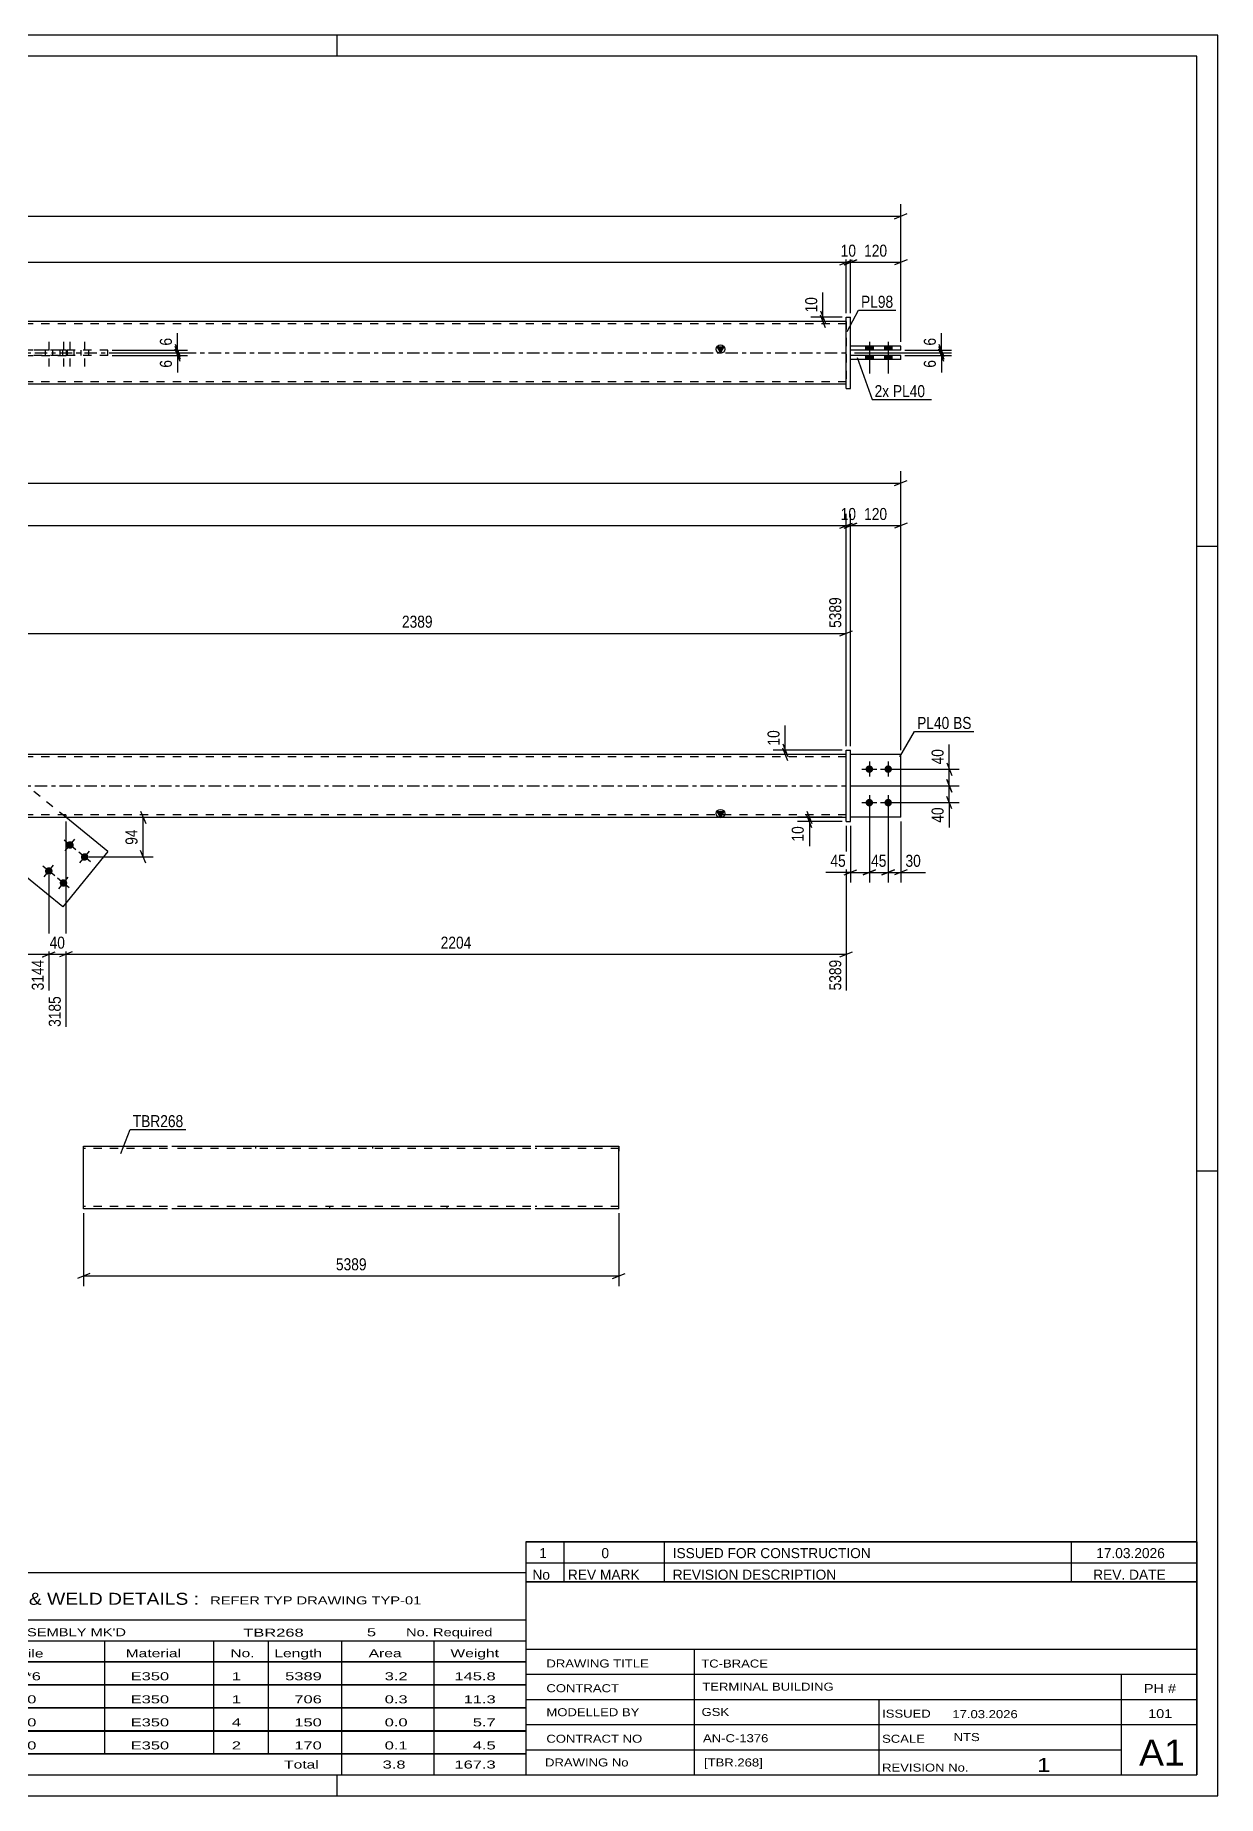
# Model space of a CAD drawing. Header units: millimetres. Extents: x 0 to 594, y 0 to 420.
# Drawn here: x 312 to 594, y 0 to 420 of the extents above; entities that cross this region are included whole.
import ezdxf

# ---------------------------------------------------------------- set-up
doc = ezdxf.new("R2010")
doc.units = ezdxf.units.MM
doc.linetypes.add('DXK_LINE_DOT2', pattern=[3.9198, 1.9599, -1.9599])
doc.linetypes.add('DXK_LINE_DOT3', pattern=[5.9187, 2.979, -0.9799, 0.9799, -0.9799])
doc.styles.add('Arial Narrow', font='ARIALN.TTF', dxfattribs={"height": 0.2})

# ---------------------------------------------------------------- blocks, each defined once
blk = doc.blocks.new('Unknown-580870699-1129')
at = {"color": 5, "linetype": 'Continuous'}
for p, q in [((594, 420), (0, 420)), ((384, 415), (384, 420)), ((594, 0), (594, 420)), ((589, 415), (5, 415)), ((589, 5), (589, 415)), ((594, 298), (589, 298)), ((594, 149), (589, 149)), ((5, 5), (589, 5)), ((384, 0), (384, 5)), ((0, 0), (594, 0))]:
    blk.add_line(p, q, dxfattribs=at)
blk = doc.blocks.new('Part-580870699-1687 - 1671')
at = {"color": 2, "linetype": 'Continuous'}
for p, q in [((263.74, 256.57), (274.45, 269.77)), ((300.77, 248.42), (274.45, 269.77)), ((273.79, 248.42), (263.74, 256.57)), ((318.59, 212.06), (292.27, 233.42)), ((329.3, 225.26), (319.25, 233.42)), ((329.3, 225.26), (318.59, 212.06))]:
    blk.add_line(p, q, dxfattribs=at)
at = {"color": 7, "linetype": 'DXK_LINE_DOT2'}
for p, q in [((292.27, 233.42), (273.79, 248.42)), ((319.25, 233.42), (300.77, 248.42))]:
    blk.add_line(p, q, dxfattribs=at)
blk = doc.blocks.new('Bolt-580870699-1679 - 1671')
at = {"linetype": 'Continuous'}
for points in [[(319.68, 226.11, -1), (320.82, 227.51, -1)], [(323.18, 223.27, -1), (324.31, 224.67, -1)], [(314.64, 219.9, -1), (315.78, 221.3, -1)], [(318.14, 217.06, -1), (319.27, 218.46, -1)]]:
    blk.add_hatch(color=1, dxfattribs=at).paths.add_polyline_path(points)
at = {"color": 1, "linetype": 'Continuous'}
for p, q in [((321.65, 225.68), (318.85, 227.94)), ((319.12, 225.41), (321.39, 228.21)), ((325.14, 222.84), (322.35, 225.11)), ((322.61, 222.58), (324.88, 225.37)), ((316.61, 219.46), (313.81, 221.73)), ((314.08, 219.2), (316.35, 222)), ((320.1, 216.63), (317.31, 218.9)), ((317.57, 216.36), (319.84, 219.16))]:
    blk.add_line(p, q, dxfattribs=at)
blk = doc.blocks.new('Bolt-580870699-1682 - 1671')
at = {"linetype": 'Continuous'}
for points in [[(510.9, 245.82, -1), (510.9, 244.02, -1)], [(515.4, 245.82, -1), (515.4, 244.02, -1)], [(510.9, 237.82, -1), (510.9, 236.02, -1)], [(515.4, 237.82, -1), (515.4, 236.02, -1)]]:
    blk.add_hatch(color=1, dxfattribs=at).paths.add_polyline_path(points)
at = {"color": 1, "linetype": 'Continuous'}
for p, q in [((509.1, 244.92), (512.7, 244.92)), ((510.9, 246.72), (510.9, 243.12)), ((513.6, 244.92), (517.2, 244.92)), ((515.4, 246.72), (515.4, 243.12)), ((509.1, 236.92), (512.7, 236.92)), ((510.9, 238.72), (510.9, 235.12)), ((513.6, 236.92), (517.2, 236.92)), ((515.4, 238.72), (515.4, 235.12))]:
    blk.add_line(p, q, dxfattribs=at)
blk = doc.blocks.new('Part-580870699-1703 - 1671')
at = {"color": 2, "linetype": 'Continuous'}
for p, q in [((505.4, 232.42), (505.4, 249.42)), ((505.4, 249.42), (506.4, 249.42)), ((506.4, 232.42), (506.4, 249.42)), ((505.4, 232.42), (506.4, 232.42))]:
    blk.add_line(p, q, dxfattribs=at)
blk = doc.blocks.new('Part-580870699-1708 - 1671')
at = {"color": 7, "linetype": 'DXK_LINE_DOT2'}
for p, q in [((518.4, 248.42), (506.4, 248.42)), ((506.4, 233.42), (506.4, 248.42)), ((518.4, 233.42), (518.4, 248.42)), ((518.4, 233.42), (506.4, 233.42))]:
    blk.add_line(p, q, dxfattribs=at)
blk = doc.blocks.new('Part-580870699-1713 - 1671')
at = {"color": 2, "linetype": 'Continuous'}
for p, q in [((518.4, 248.42), (506.4, 248.42)), ((518.4, 233.42), (518.4, 248.42)), ((518.4, 233.42), (506.4, 233.42))]:
    blk.add_line(p, q, dxfattribs=at)
at = {"color": 7, "linetype": 'DXK_LINE_DOT2'}
blk.add_line((506.4, 233.42), (506.4, 248.42), dxfattribs=at)
blk = doc.blocks.new('Part-580870699-1718 - 1671')
at = {"linetype": 'Continuous'}
blk.add_hatch(color=2, dxfattribs=at).paths.add_polyline_path([(475.4, 233.42), (474.6, 234.82), (476.2, 234.82)])
at = {"color": 2, "linetype": 'Continuous'}
for p, q in [((175.64, 248.42), (87.64, 248.42)), ((417.3, 248.42), (175.74, 248.42)), ((505.4, 248.42), (417.4, 248.42)), ((87.64, 233.42), (175.64, 233.42)), ((175.74, 233.42), (417.3, 233.42)), ((417.4, 233.42), (505.4, 233.42)), ((475.4, 233.42), (474.6, 234.82)), ((474.6, 234.82), (476.2, 234.82)), ((476.2, 234.82), (475.4, 233.42))]:
    blk.add_line(p, q, dxfattribs=at)
at = {"color": 7, "linetype": 'DXK_LINE_DOT2'}
for p, q in [((87.64, 248.42), (87.64, 233.42)), ((175.64, 247.82), (87.64, 247.82)), ((417.3, 247.82), (175.74, 247.82)), ((273.69, 248.42), (273.69, 247.82)), ((301.61, 248.42), (301.61, 247.82)), ((505.4, 247.82), (417.4, 247.82)), ((505.4, 233.42), (505.4, 248.42)), ((175.64, 234.02), (87.64, 234.02)), ((417.3, 234.02), (175.74, 234.02)), ((291.43, 233.42), (291.43, 234.02)), ((319.35, 233.42), (319.35, 234.02)), ((505.4, 234.02), (417.4, 234.02))]:
    blk.add_line(p, q, dxfattribs=at)
at = {"color": 7, "linetype": 'DXK_LINE_DOT3'}
for p, q in [((87.64, 240.92), (175.64, 240.92)), ((175.74, 240.92), (417.3, 240.92)), ((417.4, 240.92), (505.4, 240.92))]:
    blk.add_line(p, q, dxfattribs=at)
at = {"color": 2, "linetype": 'Continuous'}
blk.add_circle((475.4, 234.32), 1, dxfattribs=at)
blk = doc.blocks.new('Part-580870699-1455 - 1366')
at = {"linetype": 'Continuous'}
blk.add_hatch(color=2, dxfattribs=at).paths.add_polyline_path([(475.4, 344.23), (474.6, 345.63), (476.2, 345.63)])
at = {"color": 2, "linetype": 'Continuous'}
for p, q in [((175.64, 351.73), (87.64, 351.73)), ((417.3, 351.73), (175.74, 351.73)), ((505.4, 351.73), (417.4, 351.73)), ((273.69, 344.83), (273.69, 344.93)), ((273.69, 344.93), (301.61, 344.93)), ((291.43, 344.83), (291.43, 344.93)), ((301.61, 344.93), (301.61, 343.53)), ((475.4, 344.23), (474.6, 345.63)), ((474.6, 345.63), (476.2, 345.63)), ((476.2, 345.63), (475.4, 344.23)), ((273.69, 343.53), (273.69, 343.63)), ((301.61, 343.53), (273.69, 343.53)), ((291.43, 343.63), (291.43, 343.53)), ((175.64, 336.73), (87.64, 336.73)), ((417.3, 336.73), (175.74, 336.73)), ((505.4, 336.73), (417.4, 336.73))]:
    blk.add_line(p, q, dxfattribs=at)
at = {"color": 7, "linetype": 'DXK_LINE_DOT2'}
for p, q in [((87.64, 336.73), (87.64, 351.73)), ((175.64, 351.13), (87.64, 351.13)), ((417.3, 351.13), (175.74, 351.13)), ((505.4, 351.13), (417.4, 351.13)), ((505.4, 351.73), (505.4, 336.73)), ((273.69, 344.93), (273.69, 343.63)), ((291.43, 343.53), (291.43, 344.83)), ((301.61, 344.93), (319.35, 344.93)), ((319.35, 344.93), (319.35, 343.53)), ((319.35, 343.53), (301.61, 343.53)), ((175.64, 337.33), (87.64, 337.33)), ((417.3, 337.33), (175.74, 337.33)), ((505.4, 337.33), (417.4, 337.33))]:
    blk.add_line(p, q, dxfattribs=at)
at = {"color": 7, "linetype": 'DXK_LINE_DOT3'}
for p, q in [((87.64, 344.23), (175.64, 344.23)), ((175.74, 344.23), (417.3, 344.23)), ((417.4, 344.23), (505.4, 344.23))]:
    blk.add_line(p, q, dxfattribs=at)
at = {"color": 2, "linetype": 'Continuous'}
blk.add_circle((475.4, 345.13), 1, dxfattribs=at)
blk = doc.blocks.new('Bolt-580870699-1369 - 1366')
at = {"linetype": 'Continuous'}
for points in [[(511.8, 345.83), (510, 345.83), (510, 344.83), (511.8, 344.83)], [(511.8, 345.83), (510, 345.83), (510, 344.83), (511.8, 344.83)], [(516.3, 345.83), (514.5, 345.83), (514.5, 344.83), (516.3, 344.83)], [(516.3, 345.83), (514.5, 345.83), (514.5, 344.83), (516.3, 344.83)], [(511.8, 343.63), (510, 343.63), (510, 342.63), (511.8, 342.63)], [(511.8, 343.63), (510, 343.63), (510, 342.63), (511.8, 342.63)], [(516.3, 343.63), (514.5, 343.63), (514.5, 342.63), (516.3, 342.63)], [(516.3, 343.63), (514.5, 343.63), (514.5, 342.63), (516.3, 342.63)]]:
    blk.add_hatch(color=1, dxfattribs=at).paths.add_polyline_path(points)
at = {"color": 1, "linetype": 'Continuous'}
for p, q in [((510, 345.83), (510, 344.83)), ((510, 345.83), (510, 344.83)), ((510.9, 346.83), (510.9, 339.33)), ((510.9, 346.83), (510.9, 339.33)), ((511.8, 345.83), (511.8, 344.83)), ((511.8, 345.83), (511.8, 344.83)), ((514.5, 345.83), (514.5, 344.83)), ((514.5, 345.83), (514.5, 344.83)), ((515.4, 346.83), (515.4, 339.33)), ((515.4, 346.83), (515.4, 339.33)), ((516.3, 345.83), (516.3, 344.83)), ((516.3, 345.83), (516.3, 344.83)), ((510, 343.63), (510, 342.63)), ((510, 343.63), (510, 342.63)), ((511.8, 343.63), (511.8, 342.63)), ((511.8, 343.63), (511.8, 342.63)), ((514.5, 343.63), (514.5, 342.63)), ((514.5, 343.63), (514.5, 342.63)), ((516.3, 343.63), (516.3, 342.63)), ((516.3, 343.63), (516.3, 342.63))]:
    blk.add_line(p, q, dxfattribs=at)
blk = doc.blocks.new('Bolt-580870699-1434 - 1366')
at = {"color": 1, "linetype": 'DXK_LINE_DOT2'}
for p, q in [((314.31, 344.83), (314.31, 343.63)), ((315.21, 346.83), (315.21, 339.33)), ((316.11, 344.83), (316.11, 343.63)), ((317.8, 344.83), (317.8, 343.63)), ((318.7, 346.83), (318.7, 339.33)), ((319.35, 344.83), (319.35, 343.63)), ((319.6, 344.83), (319.6, 343.63)), ((320.25, 346.83), (320.25, 339.33)), ((321.15, 344.83), (321.15, 343.63)), ((322.85, 344.83), (322.85, 343.63)), ((323.75, 346.83), (323.75, 339.33)), ((324.65, 344.83), (324.65, 343.63))]:
    blk.add_line(p, q, dxfattribs=at)
blk = doc.blocks.new('Part-580870699-1460 - 1366')
at = {"color": 2, "linetype": 'Continuous'}
for p, q in [((518.4, 343.63), (506.4, 343.63)), ((518.4, 342.63), (506.4, 342.63)), ((518.4, 342.63), (518.4, 343.63))]:
    blk.add_line(p, q, dxfattribs=at)
at = {"color": 7, "linetype": 'DXK_LINE_DOT2'}
blk.add_line((506.4, 342.63), (506.4, 343.63), dxfattribs=at)
blk = doc.blocks.new('Part-580870699-1396 - 1366')
at = {"color": 2, "linetype": 'Continuous'}
for p, q in [((263.74, 343.63), (263.74, 344.83)), ((301.61, 344.83), (263.74, 344.83)), ((274.45, 343.63), (274.45, 344.83)), ((301.61, 343.63), (263.74, 343.63))]:
    blk.add_line(p, q, dxfattribs=at)
at = {"color": 7, "linetype": 'DXK_LINE_DOT2'}
for p, q in [((329.3, 344.83), (301.61, 344.83)), ((318.59, 343.63), (318.59, 344.83)), ((329.3, 343.63), (329.3, 344.83)), ((329.3, 343.63), (301.61, 343.63))]:
    blk.add_line(p, q, dxfattribs=at)
blk = doc.blocks.new('Part-580870699-1432 - 1366')
at = {"color": 2, "linetype": 'Continuous'}
for p, q in [((505.4, 335.73), (505.4, 352.73)), ((505.4, 352.73), (506.4, 352.73)), ((506.4, 335.73), (506.4, 352.73)), ((505.4, 335.73), (506.4, 335.73))]:
    blk.add_line(p, q, dxfattribs=at)
blk = doc.blocks.new('Part-580870699-1465 - 1366')
at = {"color": 2, "linetype": 'Continuous'}
for p, q in [((518.4, 345.83), (506.4, 345.83)), ((518.4, 344.83), (506.4, 344.83)), ((518.4, 344.83), (518.4, 345.83))]:
    blk.add_line(p, q, dxfattribs=at)
at = {"color": 7, "linetype": 'DXK_LINE_DOT2'}
blk.add_line((506.4, 344.83), (506.4, 345.83), dxfattribs=at)
blk = doc.blocks.new('Part-580870699-2435 - 2427')
at = {"color": 2, "linetype": 'Continuous'}
for p, q in [((323.52, 140.1), (323.52, 155.01)), ((323.52, 155.01), (343.52, 155.01)), ((344.52, 155.01), (430.18, 155.01)), ((431.18, 155.01), (451.18, 155.01)), ((451.18, 155.01), (451.18, 154.92)), ((451.18, 154.92), (451.18, 153.81)), ((451.18, 140.01), (451.18, 153.81)), ((323.52, 140.01), (323.52, 140.1)), ((343.52, 140.01), (323.52, 140.01)), ((430.18, 140.01), (344.52, 140.01)), ((451.18, 140.01), (431.18, 140.01))]:
    blk.add_line(p, q, dxfattribs=at)
at = {"color": 7, "linetype": 'DXK_LINE_DOT2'}
for p, q in [((343.52, 154.41), (323.52, 154.41)), ((430.18, 154.41), (344.52, 154.41)), ((364.52, 155.01), (364.52, 154.41)), ((392.44, 155.01), (392.44, 154.41)), ((451.18, 154.41), (431.18, 154.41)), ((451.18, 153.81), (451.18, 154.66)), ((323.52, 140.61), (323.52, 140.66)), ((343.52, 140.61), (323.52, 140.61)), ((430.18, 140.61), (344.52, 140.61)), ((382.26, 140.01), (382.26, 140.61)), ((410.18, 140.01), (410.18, 140.61)), ((451.18, 140.61), (431.18, 140.61)), ((451.18, 140.61), (451.18, 140.66))]:
    blk.add_line(p, q, dxfattribs=at)
blk = doc.blocks.new('StraightDimension-580870699-1742 - 1671')
at = {"color": 7, "linetype": 'Continuous'}
for p, q in [((300.77, 249.42), (300.77, 285.92)), ((505.4, 250.42), (505.4, 285.92)), ((302.27, 277.91), (299.27, 276.71)), ((300.77, 277.31), (505.4, 277.31)), ((503.9, 276.71), (506.9, 277.91))]:
    blk.add_line(p, q, dxfattribs=at)
at = {"color": 0, "linetype": 'Continuous'}
blk.add_wipeout([(504.8, 286.52), (500.6, 286.52), (500.6, 278.01), (504.8, 278.01)], dxfattribs=at)
at = {"color": 0}
blk.add_wipeout([(407.34, 278.06), (407.34, 282.26), (398.83, 282.26), (398.83, 278.06)], dxfattribs=at)
at = {"color": 3, "linetype": 'Continuous', "style": 'Arial Narrow'}
blk.add_text('5389', height=2.863, rotation=90.0002, dxfattribs=at).set_placement((504.2, 278.61))
at = {"color": 3, "style": 'Arial Narrow'}
blk.add_text('2389', height=2.863, dxfattribs=at).set_placement((399.43, 278.66))
blk = doc.blocks.new('StraightDimension-580870699-1928 - 1671')
at = {"color": 7, "linetype": 'Continuous'}
for p, q in [((504.4, 233.42), (493.75, 233.42)), ((504.4, 232.42), (493.75, 232.42)), ((496, 234.92), (497.2, 231.92)), ((497.2, 230.92), (496, 233.92)), ((496.6, 232.42), (496.6, 233.42))]:
    blk.add_line(p, q, dxfattribs=at)
at = {"color": 0}
blk.add_wipeout([(495.85, 231.89), (491.65, 231.89), (491.65, 227.04), (495.85, 227.04)], dxfattribs=at)
at = {"color": 7, "linetype": 'Continuous'}
blk.add_line((496.6, 232.42), (496.6, 226.51), dxfattribs=at)
blk.add_line((496.6, 232.42), (496.6, 226.51), dxfattribs=at)
at = {"color": 3, "style": 'Arial Narrow'}
blk.add_text('10', height=2.863, rotation=90.0002, dxfattribs=at).set_placement((495.25, 227.64))
blk = doc.blocks.new('StraightDimension-580870699-1856 - 1671')
at = {"color": 7, "linetype": 'Continuous'}
for p, q in [((292.27, 232.42), (292.27, 192.13)), ((315.21, 219.6), (315.21, 192.13)), ((293.77, 201.34), (290.77, 200.14)), ((292.27, 200.74), (315.21, 200.74)), ((313.71, 200.14), (316.71, 201.34))]:
    blk.add_line(p, q, dxfattribs=at)
at = {"color": 0}
blk.add_wipeout([(307.08, 201.49), (307.08, 205.69), (300.4, 205.69), (300.4, 201.49)], dxfattribs=at)
at = {"color": 0, "linetype": 'Continuous'}
blk.add_wipeout([(314.61, 200.04), (310.41, 200.04), (310.41, 191.53), (314.61, 191.53)], dxfattribs=at)
at = {"color": 3, "style": 'Arial Narrow'}
blk.add_text('229', height=2.863, dxfattribs=at).set_placement((301, 202.09))
at = {"color": 3, "linetype": 'Continuous', "style": 'Arial Narrow'}
blk.add_text('3144', height=2.863, rotation=90.0002, dxfattribs=at).set_placement((314.01, 192.13))
blk = doc.blocks.new('StraightDimension-580870699-2009 - 1671')
at = {"color": 7, "linetype": 'Continuous'}
for p, q in [((516.4, 244.92), (532.36, 244.92)), ((529.36, 246.42), (530.56, 243.42)), ((529.96, 240.92), (529.96, 244.92)), ((506.4, 240.92), (532.36, 240.92)), ((530.56, 239.42), (529.36, 242.42))]:
    blk.add_line(p, q, dxfattribs=at)
at = {"color": 0}
blk.add_wipeout([(529.21, 250.3), (525.01, 250.3), (525.01, 245.44), (529.21, 245.44)], dxfattribs=at)
at = {"color": 7, "linetype": 'Continuous'}
blk.add_line((529.96, 244.92), (529.96, 250.82), dxfattribs=at)
blk.add_line((529.96, 244.92), (529.96, 250.82), dxfattribs=at)
at = {"color": 3, "style": 'Arial Narrow'}
blk.add_text('40', height=2.863, rotation=90.0002, dxfattribs=at).set_placement((528.61, 246.04))
blk = doc.blocks.new('StraightDimension-580870699-2050 - 1671')
at = {"color": 7, "linetype": 'Continuous'}
for p, q in [((503.9, 302.4), (506.9, 303.6)), ((507.9, 303.6), (504.9, 302.4)), ((505.4, 250.42), (505.4, 305.85)), ((505.4, 303), (506.4, 303)), ((506.4, 250.42), (506.4, 305.85))]:
    blk.add_line(p, q, dxfattribs=at)
at = {"color": 0}
blk.add_wipeout([(508.33, 303.75), (508.33, 307.95), (503.47, 307.95), (503.47, 303.75)], dxfattribs=at)
at = {"color": 3, "style": 'Arial Narrow'}
blk.add_text('10', height=2.863, dxfattribs=at).set_placement((504.07, 304.35))
blk = doc.blocks.new('StraightDimension-580870699-2045 - 1671')
at = {"color": 7, "linetype": 'Continuous'}
for p, q in [((88.14, 303.6), (85.14, 302.4)), ((86.64, 250.42), (86.64, 305.85)), ((86.64, 303), (505.4, 303)), ((503.9, 302.4), (506.9, 303.6)), ((505.4, 250.42), (505.4, 305.85))]:
    blk.add_line(p, q, dxfattribs=at)
at = {"color": 0}
blk.add_wipeout([(300.28, 303.75), (300.28, 307.95), (291.76, 307.95), (291.76, 303.75)], dxfattribs=at)
at = {"color": 3, "style": 'Arial Narrow'}
blk.add_text('5399', height=2.863, dxfattribs=at).set_placement((292.36, 304.35))
blk = doc.blocks.new('StraightDimension-580870699-1728 - 1671')
at = {"color": 7, "linetype": 'Continuous'}
for p, q in [((74.64, 249.42), (74.64, 316.02)), ((518.4, 249.42), (518.4, 316.02)), ((76.14, 313.77), (73.14, 312.57)), ((74.64, 313.17), (518.4, 313.17)), ((516.9, 312.57), (519.9, 313.77))]:
    blk.add_line(p, q, dxfattribs=at)
at = {"color": 0}
blk.add_wipeout([(300.78, 313.92), (300.78, 318.12), (292.26, 318.12), (292.26, 313.92)], dxfattribs=at)
at = {"color": 3, "style": 'Arial Narrow'}
blk.add_text('5649', height=2.863, dxfattribs=at).set_placement((292.86, 314.52))
blk = doc.blocks.new('StraightDimension-580870699-1950 - 1671')
at = {"color": 7, "linetype": 'Continuous'}
for p, q in [((510.9, 235.92), (510.9, 217.87)), ((515.4, 235.92), (515.4, 217.87)), ((509.4, 219.67), (512.4, 220.87)), ((510.9, 220.27), (515.4, 220.27)), ((516.9, 220.87), (513.9, 219.67))]:
    blk.add_line(p, q, dxfattribs=at)
at = {"color": 0}
blk.add_wipeout([(515.58, 221.02), (515.58, 225.22), (510.72, 225.22), (510.72, 221.02)], dxfattribs=at)
at = {"color": 3, "style": 'Arial Narrow'}
blk.add_text('45', height=2.863, dxfattribs=at).set_placement((511.32, 221.62))
blk = doc.blocks.new('StraightDimension-580870699-1830 - 1671')
at = {"color": 7, "linetype": 'Continuous'}
for p, q in [((319.25, 232.42), (319.25, 183.43)), ((505.4, 231.42), (505.4, 192.13)), ((320.75, 201.34), (317.75, 200.14)), ((319.25, 200.74), (505.4, 200.74)), ((503.9, 200.14), (506.9, 201.34))]:
    blk.add_line(p, q, dxfattribs=at)
at = {"color": 0}
blk.add_wipeout([(416.58, 201.49), (416.58, 205.69), (408.07, 205.69), (408.07, 201.49)], dxfattribs=at)
at = {"color": 0, "linetype": 'Continuous'}
blk.add_wipeout([(504.8, 200.04), (500.6, 200.04), (500.6, 191.53), (504.8, 191.53)], dxfattribs=at)
at = {"color": 3, "style": 'Arial Narrow'}
blk.add_text('2204', height=2.863, dxfattribs=at).set_placement((408.67, 202.09))
at = {"color": 3, "linetype": 'Continuous', "style": 'Arial Narrow'}
blk.add_text('5389', height=2.863, rotation=90.0002, dxfattribs=at).set_placement((504.2, 192.13))
blk = doc.blocks.new('StraightDimension-580870699-1842 - 1671')
at = {"color": 7, "linetype": 'Continuous'}
for p, q in [((319.25, 232.42), (319.25, 183.43)), ((315.21, 219.6), (315.21, 192.13)), ((313.71, 200.14), (316.71, 201.34)), ((315.21, 200.74), (319.25, 200.74)), ((320.75, 201.34), (317.75, 200.14))]:
    blk.add_line(p, q, dxfattribs=at)
at = {"color": 0}
blk.add_wipeout([(319.66, 201.49), (319.66, 205.69), (314.8, 205.69), (314.8, 201.49)], dxfattribs=at)
at = {"color": 0, "linetype": 'Continuous'}
blk.add_wipeout([(318.65, 191.34), (314.45, 191.34), (314.45, 182.83), (318.65, 182.83)], dxfattribs=at)
at = {"color": 3, "style": 'Arial Narrow'}
blk.add_text('40', height=2.863, dxfattribs=at).set_placement((315.4, 202.09))
at = {"color": 3, "linetype": 'Continuous', "style": 'Arial Narrow'}
blk.add_text('3185', height=2.863, rotation=90.0002, dxfattribs=at).set_placement((318.05, 183.43))
blk = doc.blocks.new('StraightDimension-580870699-1937 - 1671')
at = {"color": 7, "linetype": 'Continuous'}
for p, q in [((515.4, 235.92), (515.4, 217.87)), ((518.4, 232.42), (518.4, 217.87)), ((513.9, 219.67), (516.9, 220.87)), ((515.4, 220.27), (518.4, 220.27)), ((519.9, 220.87), (516.9, 219.67))]:
    blk.add_line(p, q, dxfattribs=at)
at = {"color": 0}
blk.add_wipeout([(523.78, 221.02), (523.78, 225.22), (518.92, 225.22), (518.92, 221.02)], dxfattribs=at)
at = {"color": 7, "linetype": 'Continuous'}
blk.add_line((518.4, 220.27), (524.31, 220.27), dxfattribs=at)
blk.add_line((518.4, 220.27), (524.31, 220.27), dxfattribs=at)
at = {"color": 3, "style": 'Arial Narrow'}
blk.add_text('30', height=2.863, dxfattribs=at).set_placement((519.52, 221.62))
blk = doc.blocks.new('StraightDimension-580870699-1960 - 1671')
at = {"color": 7, "linetype": 'Continuous'}
for p, q in [((510.9, 235.92), (510.9, 217.87)), ((506.4, 231.42), (506.4, 217.87)), ((504.9, 219.67), (507.9, 220.87)), ((506.4, 220.27), (510.9, 220.27)), ((512.4, 220.87), (509.4, 219.67))]:
    blk.add_line(p, q, dxfattribs=at)
at = {"color": 0}
blk.add_wipeout([(505.87, 221.02), (505.87, 225.22), (501.02, 225.22), (501.02, 221.02)], dxfattribs=at)
at = {"color": 7, "linetype": 'Continuous'}
blk.add_line((506.4, 220.27), (500.49, 220.27), dxfattribs=at)
blk.add_line((506.4, 220.27), (500.49, 220.27), dxfattribs=at)
at = {"color": 3, "style": 'Arial Narrow'}
blk.add_text('45', height=2.863, dxfattribs=at).set_placement((501.62, 221.62))
blk = doc.blocks.new('StraightDimension-580870699-1985 - 1671')
at = {"color": 7, "linetype": 'Continuous'}
for p, q in [((325.01, 233.42), (340.11, 233.42)), ((337.11, 234.92), (338.31, 231.92)), ((337.71, 223.97), (337.71, 233.42)), ((324.75, 223.97), (340.11, 223.97)), ((338.31, 222.47), (337.11, 225.47))]:
    blk.add_line(p, q, dxfattribs=at)
at = {"color": 0}
blk.add_wipeout([(336.96, 231.12), (332.76, 231.12), (332.76, 226.27), (336.96, 226.27)], dxfattribs=at)
at = {"color": 3, "style": 'Arial Narrow'}
blk.add_text('94', height=2.863, rotation=90.0002, dxfattribs=at).set_placement((336.36, 226.87))
blk = doc.blocks.new('StraightDimension-580870699-1996 - 1671')
at = {"color": 7, "linetype": 'Continuous'}
for p, q in [((506.4, 240.92), (532.36, 240.92)), ((529.36, 242.42), (530.56, 239.42)), ((529.96, 236.92), (529.96, 240.92)), ((516.4, 236.92), (532.36, 236.92)), ((530.56, 235.42), (529.36, 238.42))]:
    blk.add_line(p, q, dxfattribs=at)
at = {"color": 0}
blk.add_wipeout([(529.21, 236.39), (525.01, 236.39), (525.01, 231.54), (529.21, 231.54)], dxfattribs=at)
at = {"color": 7, "linetype": 'Continuous'}
blk.add_line((529.96, 236.92), (529.96, 231.01), dxfattribs=at)
blk.add_line((529.96, 236.92), (529.96, 231.01), dxfattribs=at)
at = {"color": 3, "style": 'Arial Narrow'}
blk.add_text('40', height=2.863, rotation=90.0002, dxfattribs=at).set_placement((528.61, 232.14))
blk = doc.blocks.new('StraightDimension-580870699-2028 - 1671')
at = {"color": 7, "linetype": 'Continuous'}
for p, q in [((504.4, 249.42), (487.98, 249.42)), ((504.4, 248.42), (487.98, 248.42)), ((490.23, 250.92), (491.43, 247.92)), ((491.43, 246.92), (490.23, 249.92)), ((490.83, 248.42), (490.83, 249.42))]:
    blk.add_line(p, q, dxfattribs=at)
at = {"color": 0}
blk.add_wipeout([(490.08, 254.8), (485.88, 254.8), (485.88, 249.94), (490.08, 249.94)], dxfattribs=at)
at = {"color": 7, "linetype": 'Continuous'}
blk.add_line((490.83, 249.42), (490.83, 255.32), dxfattribs=at)
blk.add_line((490.83, 249.42), (490.83, 255.32), dxfattribs=at)
at = {"color": 3, "style": 'Arial Narrow'}
blk.add_text('10', height=2.863, rotation=90.0002, dxfattribs=at).set_placement((489.48, 250.54))
blk = doc.blocks.new('StraightDimension-580870699-2055 - 1671')
at = {"color": 7, "linetype": 'Continuous'}
for p, q in [((504.9, 302.4), (507.9, 303.6)), ((506.4, 250.42), (506.4, 305.85)), ((506.4, 303), (518.4, 303)), ((519.9, 303.6), (516.9, 302.4)), ((518.4, 249.42), (518.4, 305.85))]:
    blk.add_line(p, q, dxfattribs=at)
at = {"color": 0}
blk.add_wipeout([(515.74, 303.75), (515.74, 307.95), (509.06, 307.95), (509.06, 303.75)], dxfattribs=at)
at = {"color": 3, "style": 'Arial Narrow'}
blk.add_text('120', height=2.863, dxfattribs=at).set_placement((509.66, 304.35))
blk = doc.blocks.new('StraightDimension-580870699-1594 - 1366')
at = {"color": 7, "linetype": 'Continuous'}
for p, q in [((504.9, 365.22), (507.9, 366.42)), ((506.4, 353.73), (506.4, 368.67)), ((506.4, 365.82), (518.4, 365.82)), ((519.9, 366.42), (516.9, 365.22)), ((518.4, 346.83), (518.4, 368.67))]:
    blk.add_line(p, q, dxfattribs=at)
at = {"color": 0}
blk.add_wipeout([(515.74, 366.57), (515.74, 370.77), (509.06, 370.77), (509.06, 366.57)], dxfattribs=at)
at = {"color": 3, "style": 'Arial Narrow'}
blk.add_text('120', height=2.863, dxfattribs=at).set_placement((509.66, 367.17))
blk = doc.blocks.new('StraightDimension-580870699-1605 - 1366')
at = {"color": 7, "linetype": 'Continuous'}
for p, q in [((499.22, 354.23), (500.42, 351.23)), ((500.42, 350.23), (499.22, 353.23)), ((504.4, 352.73), (496.97, 352.73)), ((504.4, 351.73), (496.97, 351.73)), ((499.82, 351.73), (499.82, 352.73))]:
    blk.add_line(p, q, dxfattribs=at)
at = {"color": 0}
blk.add_wipeout([(499.07, 358.11), (494.87, 358.11), (494.87, 353.26), (499.07, 353.26)], dxfattribs=at)
at = {"color": 7, "linetype": 'Continuous'}
blk.add_line((499.82, 352.73), (499.82, 358.64), dxfattribs=at)
blk.add_line((499.82, 352.73), (499.82, 358.64), dxfattribs=at)
at = {"color": 3, "style": 'Arial Narrow'}
blk.add_text('10', height=2.863, rotation=90.0002, dxfattribs=at).set_placement((498.47, 353.86))
blk = doc.blocks.new('StraightDimension-580870699-1574 - 1366')
at = {"color": 7, "linetype": 'Continuous'}
for p, q in [((89.14, 366.42), (86.14, 365.22)), ((87.64, 353.73), (87.64, 368.67)), ((87.64, 365.82), (505.4, 365.82)), ((503.9, 365.22), (506.9, 366.42)), ((505.4, 353.73), (505.4, 368.67))]:
    blk.add_line(p, q, dxfattribs=at)
at = {"color": 0}
blk.add_wipeout([(300.78, 366.57), (300.78, 370.77), (292.26, 370.77), (292.26, 366.57)], dxfattribs=at)
at = {"color": 3, "style": 'Arial Narrow'}
blk.add_text('5389', height=2.863, dxfattribs=at).set_placement((292.86, 367.17))
blk = doc.blocks.new('StraightDimension-580870699-1534 - 1366')
at = {"color": 7, "linetype": 'Continuous'}
for p, q in [((345.31, 345.73), (346.51, 342.73)), ((346.51, 342.13), (345.31, 345.13)), ((330.3, 344.23), (348.31, 344.23)), ((330.3, 343.63), (348.31, 343.63)), ((345.91, 343.63), (345.91, 344.23))]:
    blk.add_line(p, q, dxfattribs=at)
at = {"color": 0}
blk.add_wipeout([(345.16, 343.11), (340.96, 343.11), (340.96, 340.08), (345.16, 340.08)], dxfattribs=at)
at = {"color": 7, "linetype": 'Continuous'}
blk.add_line((345.91, 343.63), (345.91, 339.55), dxfattribs=at)
blk.add_line((345.91, 343.63), (345.91, 339.55), dxfattribs=at)
at = {"color": 3, "style": 'Arial Narrow'}
blk.add_text('6', height=2.86, rotation=90.0002, dxfattribs=at).set_placement((344.56, 340.68))
blk = doc.blocks.new('StraightDimension-580870699-1538 - 1366')
at = {"color": 7, "linetype": 'Continuous'}
for p, q in [((330.3, 344.83), (348.31, 344.83)), ((345.31, 346.33), (346.51, 343.33)), ((346.51, 342.73), (345.31, 345.73)), ((345.91, 344.23), (345.91, 344.83)), ((330.3, 344.23), (348.31, 344.23))]:
    blk.add_line(p, q, dxfattribs=at)
at = {"color": 0}
blk.add_wipeout([(345.16, 348.38), (340.96, 348.38), (340.96, 345.36), (345.16, 345.36)], dxfattribs=at)
at = {"color": 7, "linetype": 'Continuous'}
blk.add_line((345.91, 344.83), (345.91, 348.91), dxfattribs=at)
blk.add_line((345.91, 344.83), (345.91, 348.91), dxfattribs=at)
at = {"color": 3, "style": 'Arial Narrow'}
blk.add_text('6', height=2.86, rotation=90.0002, dxfattribs=at).set_placement((344.56, 345.96))
blk = doc.blocks.new('StraightDimension-580870699-1543 - 1366')
at = {"color": 7, "linetype": 'Continuous'}
for p, q in [((74.64, 346.83), (74.64, 379.68)), ((518.4, 346.83), (518.4, 379.68)), ((76.14, 377.43), (73.14, 376.23)), ((74.64, 376.83), (518.4, 376.83)), ((516.9, 376.23), (519.9, 377.43))]:
    blk.add_line(p, q, dxfattribs=at)
at = {"color": 0}
blk.add_wipeout([(300.78, 377.58), (300.78, 381.78), (292.26, 381.78), (292.26, 377.58)], dxfattribs=at)
at = {"color": 3, "style": 'Arial Narrow'}
blk.add_text('5649', height=2.863, dxfattribs=at).set_placement((292.86, 378.18))
blk = doc.blocks.new('StraightDimension-580870699-1584 - 1366')
at = {"color": 7, "linetype": 'Continuous'}
for p, q in [((503.9, 365.22), (506.9, 366.42)), ((507.9, 366.42), (504.9, 365.22)), ((505.4, 353.73), (505.4, 368.67)), ((505.4, 365.82), (506.4, 365.82)), ((506.4, 353.73), (506.4, 368.67))]:
    blk.add_line(p, q, dxfattribs=at)
at = {"color": 0}
blk.add_wipeout([(508.33, 366.57), (508.33, 370.77), (503.47, 370.77), (503.47, 366.57)], dxfattribs=at)
at = {"color": 3, "style": 'Arial Narrow'}
blk.add_text('10', height=2.863, dxfattribs=at).set_placement((504.07, 367.17))
blk = doc.blocks.new('StraightDimension-580870699-1616 - 1366')
at = {"color": 7, "linetype": 'Continuous'}
for p, q in [((527.5, 345.73), (528.7, 342.73)), ((528.7, 342.13), (527.5, 345.13)), ((507.4, 344.23), (530.5, 344.23)), ((519.4, 343.63), (530.5, 343.63)), ((528.1, 343.63), (528.1, 344.23))]:
    blk.add_line(p, q, dxfattribs=at)
at = {"color": 0}
blk.add_wipeout([(527.35, 343.11), (523.15, 343.11), (523.15, 340.08), (527.35, 340.08)], dxfattribs=at)
at = {"color": 7, "linetype": 'Continuous'}
blk.add_line((528.1, 343.63), (528.1, 339.55), dxfattribs=at)
blk.add_line((528.1, 343.63), (528.1, 339.55), dxfattribs=at)
at = {"color": 3, "style": 'Arial Narrow'}
blk.add_text('6', height=2.86, rotation=90.0002, dxfattribs=at).set_placement((526.75, 340.68))
blk = doc.blocks.new('StraightDimension-580870699-1625 - 1366')
at = {"color": 7, "linetype": 'Continuous'}
for p, q in [((519.4, 344.83), (530.5, 344.83)), ((527.5, 346.33), (528.7, 343.33)), ((528.7, 342.73), (527.5, 345.73)), ((528.1, 344.23), (528.1, 344.83)), ((507.4, 344.23), (530.5, 344.23))]:
    blk.add_line(p, q, dxfattribs=at)
at = {"color": 0}
blk.add_wipeout([(527.35, 348.38), (523.15, 348.38), (523.15, 345.36), (527.35, 345.36)], dxfattribs=at)
at = {"color": 7, "linetype": 'Continuous'}
blk.add_line((528.1, 344.83), (528.1, 348.91), dxfattribs=at)
blk.add_line((528.1, 344.83), (528.1, 348.91), dxfattribs=at)
at = {"color": 3, "style": 'Arial Narrow'}
blk.add_text('6', height=2.86, rotation=90.0002, dxfattribs=at).set_placement((526.75, 345.96))
blk = doc.blocks.new('StraightDimension-580870699-2440 - 2427')
at = {"color": 7, "linetype": 'Continuous'}
for p, q in [((323.52, 139.01), (323.52, 121.61)), ((451.18, 139.01), (451.18, 121.61)), ((325.02, 124.61), (322.02, 123.41)), ((323.52, 124.01), (451.18, 124.01)), ((449.68, 123.41), (452.68, 124.61))]:
    blk.add_line(p, q, dxfattribs=at)
at = {"color": 0}
blk.add_wipeout([(391.61, 124.76), (391.61, 128.96), (383.09, 128.96), (383.09, 124.76)], dxfattribs=at)
at = {"color": 3, "style": 'Arial Narrow'}
blk.add_text('5389', height=2.863, dxfattribs=at).set_placement((383.69, 125.36))
blk = doc.blocks.new('Unknown-580870699-4229')
at = {"color": 7, "linetype": 'Continuous'}
for p, q in [((269, 53.25), (429, 53.25)), ((269, 42), (269, 53.25)), ((429, 53.25), (429, 42)), ((269, 42), (429, 42)), ((269, 42), (269, 37)), ((429, 42), (429, 37)), ((269, 37), (429, 37)), ((269, 37), (269, 32)), ((293, 37), (293, 32)), ((328.5, 37), (328.5, 32)), ((354.5, 37), (354.5, 32)), ((367.5, 37), (367.5, 32)), ((385, 37), (385, 32)), ((407, 37), (407, 32)), ((429, 37), (429, 32)), ((269, 32), (429, 32)), ((269, 31.95), (269, 26.55)), ((269, 31.95), (429, 31.95)), ((293, 32), (293, 26.5)), ((328.5, 32), (328.5, 26.5)), ((354.5, 32), (354.5, 26.5)), ((367.5, 32), (367.5, 26.5)), ((385, 32), (385, 26.5)), ((407, 32), (407, 26.5)), ((429, 31.95), (429, 26.55)), ((269, 26.55), (429, 26.55)), ((269, 26.45), (269, 21.05)), ((269, 26.45), (429, 26.45)), ((293, 26.5), (293, 21)), ((328.5, 26.5), (328.5, 21)), ((354.5, 26.5), (354.5, 21)), ((367.5, 26.5), (367.5, 21)), ((385, 26.5), (385, 21)), ((407, 26.5), (407, 21)), ((429, 26.45), (429, 21.05)), ((269, 21.05), (429, 21.05)), ((293, 21), (293, 15.5)), ((328.5, 21), (328.5, 15.5)), ((354.5, 21), (354.5, 15.5)), ((367.5, 21), (367.5, 15.5)), ((385, 21), (385, 15.5)), ((407, 21), (407, 15.5)), ((269, 20.95), (269, 15.55)), ((269, 20.95), (429, 20.95)), ((429, 20.95), (429, 15.55)), ((269, 15.55), (429, 15.55)), ((269, 15.45), (269, 10.05)), ((269, 15.45), (429, 15.45)), ((293, 15.5), (293, 10)), ((328.5, 15.5), (328.5, 10)), ((354.5, 15.5), (354.5, 10)), ((367.5, 15.5), (367.5, 10)), ((385, 15.5), (385, 10)), ((407, 15.5), (407, 10)), ((429, 15.45), (429, 10.05)), ((269, 10.05), (429, 10.05)), ((269, 10), (429, 10)), ((269, 10), (269, 5)), ((385, 10), (385, 5)), ((407, 10), (407, 5)), ((429, 10), (429, 5)), ((269, 5), (429, 5))]:
    blk.add_line(p, q, dxfattribs=at)
at = {"color": 7, "style": 'Arial Narrow'}
for s, height, width, p in [('GENERAL NOTES & WELD DETAILS :', 2.8633, 1.4, (270.15, 45.56)), ('REFER TYP DRAWING TYP-01', 1.9089, 1.6, (353.7, 45.66)), ("MATERIAL LIST FOR ASSEMBLY MK'D", 1.9089, 1.6, (270.15, 38.06)), ('TBR268', 1.909, 1.794707, (361.59, 37.97)), ('5', 1.91, 1.794707, (391.08, 38.06)), ('No. Required', 1.9089, 1.6, (400.41, 38.06)), ('Mark', 1.909, 1.7, (270.34, 33)), ('Profile', 1.909, 1.7, (303.41, 33)), ('Material', 1.909, 1.7, (333.54, 33.06)), ('No.', 1.909, 1.7, (358.5, 33.06)), ('Length', 1.909, 1.7, (369, 33.06)), ('Area', 1.909, 1.7, (391.5, 33.06)), ('Weight', 1.909, 1.7, (411, 33.06))]:
    blk.add_text(s, height=height, dxfattribs=dict(at, width=width)).set_placement(p)
at = {"color": 7, "linetype": 'Continuous', "style": 'Arial Narrow'}
for s, height, width, p in [('TBR268', 1.909, 1.794707, (270.5, 27.56)), ('SHS150*6', 1.909, 1.794707, (295, 27.56)), ('E350', 1.909, 1.794707, (334.74, 27.56)), ('1', 1.91, 1.794707, (358.86, 27.56)), ('5389', 1.909, 1.794707, (371.58, 27.56)), ('3.2', 1.909, 1.794707, (395.32, 27.56)), ('145.8', 1.909, 1.794707, (411.96, 27.56)), ('PL202', 1.909, 1.794707, (270.5, 22.06)), ('PL12*170', 1.909, 1.794707, (295, 22.06)), ('E350', 1.909, 1.794707, (334.74, 22.06)), ('1', 1.91, 1.794707, (358.86, 22.06)), ('706', 1.909, 1.794707, (373.77, 22.06)), ('0.3', 1.909, 1.794707, (395.32, 22.06)), ('11.3', 1.909, 1.794707, (414.14, 22.06)), ('PL40', 1.909, 1.794707, (270.5, 16.56)), ('PL10*120', 1.909, 1.794707, (295, 16.56)), ('E350', 1.909, 1.794707, (334.74, 16.56)), ('4', 1.91, 1.794707, (358.86, 16.56)), ('150', 1.909, 1.794707, (373.77, 16.56)), ('0.0', 1.909, 1.794707, (395.32, 16.56)), ('5.7', 1.909, 1.794707, (416.33, 16.56)), ('PL98', 1.909, 1.794707, (270.5, 11.06)), ('PL10*170', 1.909, 1.794707, (295, 11.06)), ('E350', 1.909, 1.794707, (334.74, 11.06)), ('2', 1.91, 1.794707, (358.86, 11.06)), ('170', 1.909, 1.794707, (373.77, 11.06)), ('0.1', 1.909, 1.794707, (395.32, 11.06)), ('4.5', 1.909, 1.794707, (416.33, 11.06)), ('Total', 1.909, 1.7, (371.33, 6.5)), ('3.8', 1.909, 1.794707, (394.83, 6.5)), ('167.3', 1.909, 1.794707, (411.96, 6.5))]:
    blk.add_text(s, height=height, dxfattribs=dict(at, width=width)).set_placement(p)
blk = doc.blocks.new('Unknown-580870699-4227')
at = {"color": 7, "linetype": 'Continuous'}
for p, q in [((429, 51.05), (429, 5)), ((429, 51.05), (589, 51.05)), ((589, 51), (589, 5)), ((429, 35), (589, 35)), ((469.14, 35), (469.14, 5)), ((429, 29), (589, 29)), ((571, 5.05), (571, 29.05)), ((429, 23), (589, 23)), ((513.14, 23), (513.14, 5)), ((429, 17), (589, 17)), ((429, 11), (571, 11)), ((429, 5), (589, 5))]:
    blk.add_line(p, q, dxfattribs=at)
at = {"color": 7, "style": 'Arial Narrow'}
for s, height, width, p in [('DRAWING TITLE', 1.9089, 1.425378, (433.88, 30.61)), ('TC-BRACE', 1.909, 1.425378, (470.81, 30.59)), ('CONTRACT', 1.909, 1.425378, (433.88, 24.71)), ('TERMINAL BUILDING', 1.9089, 1.425378, (471.06, 25.07)), ('MODELLED BY', 1.9089, 1.425378, (433.88, 18.98)), ('GSK', 1.909, 1.425378, (470.88, 19.04)), ('ISSUED', 1.909, 1.425378, (513.94, 18.64)), ('17.03.2026', 1.909, 1.425378, (530.69, 18.52)), ('CONTRACT NO', 1.9089, 1.425378, (433.88, 12.66)), ('AN-C-1376', 1.909, 1.425378, (471.23, 12.78)), ('SCALE', 1.909, 1.425378, (513.94, 12.65)), ('A1', 6.204, 1.25, (575.24, 7.2)), ('DRAWING No', 1.909, 1.425378, (433.56, 7)), ('[TBR.268]', 1.909, 1.425378, (471.46, 6.99)), ('1', 3.34, 1.5, (550.91, 5.68)), ('REVISION No.', 1.9089, 1.425378, (513.94, 5.77))]:
    blk.add_text(s, height=height, dxfattribs=dict(at, width=width)).set_placement(p)
at = {"color": 7, "linetype": 'Continuous', "style": 'Arial Narrow'}
for s, height, width, p in [('PH #', 2.1, 1.42538, (576.4, 24.55)), ('101', 2.1, 1.42538, (577.41, 18.55)), ('NTS', 1.909, 1.425378, (531, 13.05))]:
    blk.add_text(s, height=height, dxfattribs=dict(at, width=width)).set_placement(p)
blk = doc.blocks.new('Unknown-580870699-4228')
at = {"color": 7, "linetype": 'Continuous'}
for p, q in [((429, 60.55), (589, 60.55)), ((589, 60.55), (429, 60.55)), ((429, 60.55), (429, 55.55)), ((438, 60.55), (438, 55.55)), ((462, 60.55), (462, 55.55)), ((559, 60.55), (559, 55.55)), ((589, 60.55), (589, 55.55)), ((429, 55.55), (589, 55.55)), ((429, 55.55), (429, 51.05)), ((429, 55.55), (589, 55.55)), ((438, 55.55), (438, 51.05)), ((462, 55.55), (462, 51.05)), ((559, 55.55), (559, 51.05)), ((589, 55.55), (589, 51.05)), ((589, 51.05), (429, 51.05))]:
    blk.add_line(p, q, dxfattribs=at)
at = {"color": 7, "linetype": 'Continuous', "style": 'Arial Narrow'}
for s, height, width, p in [('1', 2.39, 1.196471, (432.16, 56.7)), ('0', 2.39, 1.196471, (447, 56.7)), ('ISSUED FOR CONSTRUCTION', 2.3861, 1.196471, (464, 56.7)), ('17.03.2026', 2.386, 1.196471, (565, 56.7)), ('No', 2.386, 1.2, (430.54, 51.55)), ('REV MARK', 2.386, 1.2, (439, 51.55)), ('REVISION DESCRIPTION', 2.3861, 1.2, (464, 51.55)), ('REV. DATE', 2.386, 1.2, (564.28, 51.55))]:
    blk.add_text(s, height=height, dxfattribs=dict(at, width=width)).set_placement(p)
blk = doc.blocks.new('MarkSet-580870699-2081 - 1671')
at = {"color": 0}
blk.add_wipeout([(529.98, 254.5), (529.98, 257.5), (522.3, 257.5), (522.3, 254.5)], dxfattribs=at)
blk.add_wipeout([(529.98, 254.5), (529.98, 257.5), (522.3, 257.5), (522.3, 254.5)], dxfattribs=at)
at = {"color": 30, "linetype": 'Continuous'}
blk.add_line((518.2, 247.84), (521.7, 253.9), dxfattribs=at)
at = {"color": 0}
blk.add_wipeout([(535.26, 254.5), (535.26, 257.5), (530.88, 257.5), (530.88, 254.5)], dxfattribs=at)
blk.add_wipeout([(535.26, 254.5), (535.26, 257.5), (530.88, 257.5), (530.88, 254.5)], dxfattribs=at)
at = {"color": 30, "linetype": 'Continuous'}
blk.add_line((521.7, 253.9), (535.86, 253.9), dxfattribs=at)
at = {"color": 3, "style": 'Arial Narrow'}
for s, p in [('PL40', (522.3, 254.5)), ('BS', (530.88, 254.5))]:
    blk.add_text(s, height=2.863, dxfattribs=at).set_placement(p)
blk = doc.blocks.new('MarkSet-580870699-1656 - 1366')
at = {"color": 0}
blk.add_wipeout([(515.62, 333.66), (515.62, 336.66), (512.15, 336.66), (512.15, 333.66)], dxfattribs=at)
blk.add_wipeout([(515.62, 333.66), (515.62, 336.66), (512.15, 336.66), (512.15, 333.66)], dxfattribs=at)
at = {"color": 30, "linetype": 'Continuous'}
blk.add_line((508.02, 343.09), (511.55, 333.06), dxfattribs=at)
at = {"color": 0}
blk.add_wipeout([(524.2, 333.66), (524.2, 336.66), (516.52, 336.66), (516.52, 333.66)], dxfattribs=at)
blk.add_wipeout([(524.2, 333.66), (524.2, 336.66), (516.52, 336.66), (516.52, 333.66)], dxfattribs=at)
at = {"color": 30, "linetype": 'Continuous'}
blk.add_line((511.55, 333.06), (525.7, 333.06), dxfattribs=at)
at = {"color": 3, "style": 'Arial Narrow'}
for s, p in [('2x', (512.15, 333.66)), ('PL40', (516.52, 333.66))]:
    blk.add_text(s, height=2.863, dxfattribs=at).set_placement(p)
blk = doc.blocks.new('Mark-580870699-1428 - 1366')
at = {"color": 0}
blk.add_wipeout([(516.59, 354.98), (516.59, 357.98), (508.92, 357.98), (508.92, 354.98)], dxfattribs=at)
blk.add_wipeout([(516.59, 354.98), (516.59, 357.98), (508.92, 357.98), (508.92, 354.98)], dxfattribs=at)
at = {"color": 30, "linetype": 'Continuous'}
for p, q in [((505.63, 349.3), (508.32, 354.38)), ((508.32, 354.38), (517.19, 354.38))]:
    blk.add_line(p, q, dxfattribs=at)
at = {"color": 3, "style": 'Arial Narrow'}
blk.add_text('PL98', height=2.863, dxfattribs=at).set_placement((508.92, 354.98))
blk = doc.blocks.new('Mark-580870699-2431 - 2427')
at = {"color": 0}
blk.add_wipeout([(347.28, 159.51), (347.28, 162.51), (335.23, 162.51), (335.23, 159.51)], dxfattribs=at)
blk.add_wipeout([(347.28, 159.51), (347.28, 162.51), (335.23, 162.51), (335.23, 159.51)], dxfattribs=at)
at = {"color": 30, "linetype": 'Continuous'}
for p, q in [((332.4, 153.26), (334.63, 158.91)), ((334.63, 158.91), (347.88, 158.91))]:
    blk.add_line(p, q, dxfattribs=at)
at = {"color": 3, "style": 'Arial Narrow'}
blk.add_text('TBR268', height=2.863, dxfattribs=at).set_placement((335.23, 159.51))

msp = doc.modelspace()

# ---------------------------------------------------------------- block references
for name in ['Unknown-580870699-1129', 'Part-580870699-1455 - 1366', 'Part-580870699-1432 - 1366', 'Part-580870699-1396 - 1366', 'Bolt-580870699-1434 - 1366', 'Part-580870699-1465 - 1366', 'Bolt-580870699-1369 - 1366', 'Part-580870699-1460 - 1366', 'Part-580870699-1687 - 1671', 'Part-580870699-1718 - 1671', 'Part-580870699-1703 - 1671', 'Part-580870699-1708 - 1671', 'Part-580870699-1713 - 1671', 'Bolt-580870699-1682 - 1671', 'Bolt-580870699-1679 - 1671', 'Part-580870699-2435 - 2427', 'Unknown-580870699-4228', 'Unknown-580870699-4229', 'Unknown-580870699-4227']:
    msp.add_blockref(name, (0, 0))

# ---------------------------------------------------------------- next in the draw order: block references
for name in ['StraightDimension-580870699-1594 - 1366', 'StraightDimension-580870699-1534 - 1366', 'StraightDimension-580870699-1742 - 1671', 'StraightDimension-580870699-1950 - 1671', 'StraightDimension-580870699-1856 - 1671', 'StraightDimension-580870699-1928 - 1671', 'Mark-580870699-2431 - 2427', 'StraightDimension-580870699-2440 - 2427']:
    msp.add_blockref(name, (0, 0))

# ---------------------------------------------------------------- next in the draw order: block references
for name in ['StraightDimension-580870699-1605 - 1366', 'StraightDimension-580870699-1538 - 1366', 'StraightDimension-580870699-2009 - 1671', 'StraightDimension-580870699-1937 - 1671', 'StraightDimension-580870699-1830 - 1671']:
    msp.add_blockref(name, (0, 0))

# ---------------------------------------------------------------- next in the draw order: block references
for name in ['StraightDimension-580870699-1574 - 1366', 'StraightDimension-580870699-2050 - 1671', 'StraightDimension-580870699-1960 - 1671', 'StraightDimension-580870699-1842 - 1671', 'StraightDimension-580870699-1985 - 1671']:
    msp.add_blockref(name, (0, 0))

# ---------------------------------------------------------------- next in the draw order: block references
for name in ['StraightDimension-580870699-1543 - 1366', 'StraightDimension-580870699-2045 - 1671', 'StraightDimension-580870699-1996 - 1671']:
    msp.add_blockref(name, (0, 0))

# ---------------------------------------------------------------- next in the draw order: block references
for name in ['StraightDimension-580870699-1584 - 1366', 'StraightDimension-580870699-1616 - 1366', 'StraightDimension-580870699-1728 - 1671']:
    msp.add_blockref(name, (0, 0))

# ---------------------------------------------------------------- next in the draw order: block references
for name in ['StraightDimension-580870699-1625 - 1366', 'StraightDimension-580870699-2028 - 1671']:
    msp.add_blockref(name, (0, 0))

# ---------------------------------------------------------------- next in the draw order: block references
for name in ['Mark-580870699-1428 - 1366', 'MarkSet-580870699-1656 - 1366', 'StraightDimension-580870699-2055 - 1671']:
    msp.add_blockref(name, (0, 0))

# ---------------------------------------------------------------- next in the draw order: block references
msp.add_blockref('MarkSet-580870699-2081 - 1671', (0, 0))

doc.saveas('drawing.dxf')
